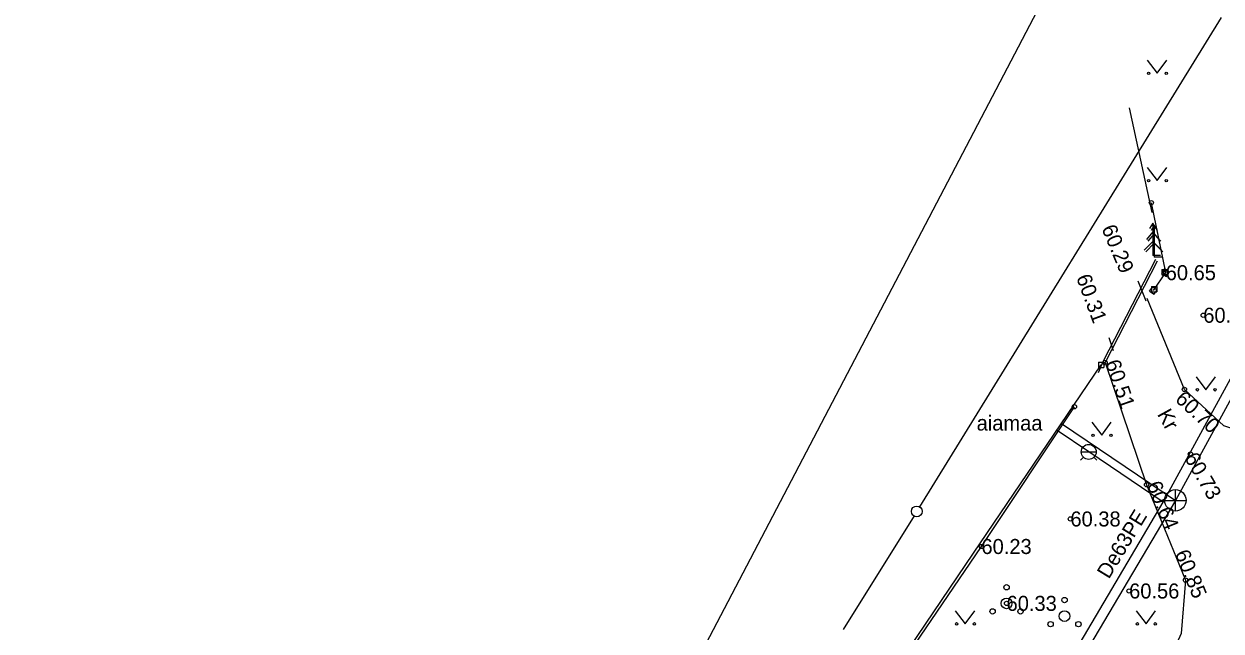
# Model space of a CAD drawing. Extents: x 643039 to 644433, y 6455517 to 6456148.
# Drawn here: x 643233 to 643288.8, y 6455846.8 to 6455875 of the extents above; entities that cross this region are included whole.
import ezdxf

# ---------------------------------------------------------------- set-up
doc = ezdxf.new("R2010")
doc.units = 0
for name, color, linetype in [('AED', 7, 'Continuous'), ('HALJASTUS', 7, 'Continuous'), ('KKAEV', 7, 'Continuous'), ('KORGUS', 7, 'Continuous'), ('KORGUS-EH2000', 7, 'Continuous'), ('KTRASS', 7, 'Continuous'), ('MOOTPIIR', 7, 'Continuous'), ('MPOHULIIN', 7, 'Continuous'), ('POST', 7, 'Continuous'), ('PUU', 7, 'Continuous'), ('SITRASS', 7, 'Continuous'), ('TEE', 7, 'Continuous'), ('VKAEV', 7, 'Continuous'), ('VTRASS', 7, 'Continuous')]:
    doc.layers.add(name, color=color, linetype=linetype)

msp = doc.modelspace()

# ---------------------------------------------------------------- linework, layer by layer
at = {"layer": 'AED'}
for p, q in [((643286.064, 6455863.427), (643286.205, 6455863.634)), ((643286.065, 6455863.615), (643286.065, 6455863.365)), ((643286.065, 6455863.615), (643286.315, 6455863.615)), ((643286.205, 6455863.634), (643286.412, 6455863.493)), ((643286.315, 6455863.615), (643286.315, 6455863.365)), ((643286.064, 6455863.427), (643286.271, 6455863.286)), ((643286.065, 6455863.365), (643286.315, 6455863.365)), ((643286.271, 6455863.286), (643286.412, 6455863.493)), ((643285.489, 6455862.594), (643285.63, 6455862.801)), ((643285.489, 6455862.594), (643285.696, 6455862.453)), ((643285.569, 6455862.811), (643285.569, 6455862.561)), ((643285.569, 6455862.811), (643285.819, 6455862.811)), ((643285.569, 6455862.561), (643285.819, 6455862.561)), ((643285.63, 6455862.801), (643285.837, 6455862.66)), ((643285.696, 6455862.453), (643285.837, 6455862.66)), ((643285.819, 6455862.811), (643285.819, 6455862.561)), ((643283.104, 6455859.292), (643283.104, 6455859.042)), ((643283.104, 6455859.292), (643283.354, 6455859.292)), ((643283.354, 6455859.292), (643283.354, 6455859.042)), ((643283.104, 6455859.042), (643283.354, 6455859.042))]:
    msp.add_line(p, q, dxfattribs=at)
for points in [[(643284.54, 6455871.146), (643285.593, 6455866.262)], [(643286.238, 6455863.46), (643285.568, 6455866.721)], [(643285.663, 6455862.627), (643286.238, 6455863.46)], [(643286.179, 6455863.539), (643286.19, 6455863.491)], [(643271.666, 6455842.091), (643277.277, 6455850.385), (643283.229, 6455859.168)], [(643270.884, 6455841.068), (643272.715, 6455843.463), (643277.644, 6455850.699), (643281.98, 6455857.214)]]:
    msp.add_lwpolyline(points, dxfattribs=at)
at = {"layer": 'HALJASTUS'}
for p, q in [((643285.374, 6455873.36), (643285.838, 6455872.753)), ((643285.838, 6455872.753), (643286.283, 6455873.36)), ((643285.374, 6455868.36), (643285.838, 6455867.753)), ((643285.838, 6455867.753), (643286.283, 6455868.36)), ((643287.652, 6455858.606), (643288.116, 6455858)), ((643288.116, 6455858), (643288.561, 6455858.606)), ((643282.791, 6455856.487), (643283.254, 6455855.881)), ((643283.254, 6455855.881), (643283.7, 6455856.487)), ((643276.422, 6455847.702), (643276.885, 6455847.095)), ((643276.885, 6455847.095), (643277.33, 6455847.702)), ((643284.857, 6455847.702), (643285.32, 6455847.095)), ((643285.32, 6455847.095), (643285.766, 6455847.702))]:
    msp.add_line(p, q, dxfattribs=at)
for centre in [(643285.437, 6455872.753), (643286.265, 6455872.753), (643285.437, 6455867.753), (643286.265, 6455867.753), (643287.715, 6455858), (643288.543, 6455858), (643282.853, 6455855.881), (643283.682, 6455855.881), (643276.484, 6455847.095), (643277.313, 6455847.095), (643284.919, 6455847.095), (643285.748, 6455847.095)]:
    msp.add_circle(centre, 0.055, dxfattribs=at)
at = {"layer": 'KKAEV'}
for p, q in [((643286.692, 6455852.35), (643286.692, 6455853.35)), ((643286.192, 6455852.85), (643287.192, 6455852.85))]:
    msp.add_line(p, q, dxfattribs=at)
msp.add_circle((643286.692, 6455852.85), 0.5, dxfattribs=at)
at = {"layer": 'KORGUS-EH2000'}
for centre in [(643285.568, 6455866.721), (643286.238, 6455863.46), (643287.991, 6455861.476), (643283.414, 6455859.27), (643287.112, 6455858.02), (643281.98, 6455857.214), (643287.393, 6455855.01), (643285.344, 6455853.578), (643281.794, 6455851.982), (643277.644, 6455850.699), (643287.161, 6455849.134), (643284.532, 6455848.626), (643278.815, 6455848.049)]:
    msp.add_circle(centre, 0.1, dxfattribs=at)
at = {"layer": 'KTRASS'}
for points in [[(643300.843, 6455878.768), (643286.692, 6455852.85)], [(643281.382, 6455856.431), (643286.692, 6455852.85)], [(643286.692, 6455852.85), (643269.59, 6455823.969)]]:
    msp.add_lwpolyline(points, dxfattribs=at)
at = {"layer": 'MOOTPIIR'}
msp.add_lwpolyline([(643254.027, 6455825.608), (643379.387, 6456064.904), (643388.594, 6456081.774), (643413.818, 6456111.231), (643590.418, 6456028.265), (643318.074, 6455814.482)], close=True, dxfattribs=at)
at = {"layer": 'MPOHULIIN'}
for points in [[(643288.819, 6455875.353), (643274.759, 6455852.548)], [(643274.498, 6455852.121), (643271.192, 6455846.824)]]:
    msp.add_lwpolyline(points, dxfattribs=at)
at = {"layer": 'POST'}
msp.add_circle((643274.628, 6455852.335), 0.25, dxfattribs=at)
at = {"layer": 'PUU'}
for p, q in [((643285.638, 6455865.361), (643285.338, 6455865.011)), ((643285.705, 6455865.277), (643285.405, 6455864.927)), ((643285.638, 6455865.761), (643285.488, 6455865.511)), ((643285.705, 6455865.677), (643285.555, 6455865.427)), ((643285.788, 6455865.511), (643285.638, 6455865.761)), ((643285.638, 6455865.761), (643285.638, 6455864.261)), ((643285.938, 6455865.011), (643285.638, 6455865.361)), ((643285.855, 6455865.427), (643285.705, 6455865.677)), ((643285.705, 6455865.677), (643285.705, 6455864.177)), ((643286.005, 6455864.927), (643285.705, 6455865.277)), ((643285.638, 6455864.911), (643285.238, 6455864.511)), ((643285.705, 6455864.827), (643285.305, 6455864.427)), ((643286.038, 6455864.511), (643285.638, 6455864.911)), ((643286.105, 6455864.427), (643285.705, 6455864.827)), ((643285.998, 6455864.261), (643285.638, 6455864.261)), ((643286.065, 6455864.177), (643285.705, 6455864.177))]:
    msp.add_line(p, q, dxfattribs=at)
for centre, radius in [((643278.815, 6455848.799), 0.125), ((643278.815, 6455848.049), 0.25), ((643281.519, 6455848.205), 0.125), ((643278.165, 6455847.674), 0.125), ((643279.465, 6455847.674), 0.125), ((643281.519, 6455847.455), 0.25), ((643280.869, 6455847.08), 0.125), ((643282.169, 6455847.08), 0.125)]:
    msp.add_circle(centre, radius, dxfattribs=at)
at = {"layer": 'SITRASS'}
for points in [[(643283.096, 6455858.814), (643283.32, 6455859.323), (643285.774, 6455864.084)], [(643285.841, 6455863.994), (643283.41, 6455859.28), (643283.391, 6455859.237)]]:
    msp.add_lwpolyline(points, dxfattribs=at)
at = {"layer": 'TEE'}
for points in [[(643297.592, 6455900.904), (643299.278, 6455894.037), (643300.997, 6455886.795), (643302.254, 6455879.388), (643302.595, 6455874.613), (643302.509, 6455872.256), (643301.725, 6455870.314), (643298.973, 6455865.118), (643295.375, 6455859.454), (643292.814, 6455856.479), (643291.03, 6455855.633), (643288.943, 6455856.322), (643287.112, 6455858.02), (643285.381, 6455862.25)], [(643284.94, 6455863.075), (643285.317, 6455862.151)], [(643283.579, 6455860.439), (643283.795, 6455859.827)], [(643283.414, 6455859.27), (643285.344, 6455853.578), (643287.161, 6455849.134), (643286.959, 6455846.648), (643286.055, 6455844.648), (643281.735, 6455837.77), (643276.949, 6455831.691), (643271.741, 6455825.321), (643265.944, 6455819.731), (643262.668, 6455817.044), (643260.857, 6455816.281), (643259.365, 6455816.182), (643258.486, 6455817.796), (643257.176, 6455821.021), (643255.924, 6455824.487), (643255.273, 6455827.644)]]:
    msp.add_lwpolyline(points, dxfattribs=at)
at = {"layer": 'VKAEV'}
for p, q in [((643282.399, 6455854.86), (643282.259, 6455854.72)), ((643282.296, 6455855.107), (643282.996, 6455855.107)), ((643282.893, 6455854.86), (643283.033, 6455854.72))]:
    msp.add_line(p, q, dxfattribs=at)
msp.add_circle((643282.646, 6455855.107), 0.35, dxfattribs=at)
at = {"layer": 'VTRASS'}
for points in [[(643073.708, 6455652.379), (643074.196, 6455652.658), (643086.602, 6455662.11), (643119.433, 6455691.252), (643149.682, 6455717.785), (643186.362, 6455750.248), (643216.739, 6455775.004), (643234.79, 6455792.063), (643260.597, 6455816.691), (643261.338, 6455817.344), (643265.747, 6455821.219), (643269.311, 6455824.308), (643286.123, 6455852.772), (643300.72, 6455879.492), (643339.057, 6455948.824)], [(643286.123, 6455852.772), (643282.646, 6455855.107), (643281.17, 6455856.098)]]:
    msp.add_lwpolyline(points, dxfattribs=at)

# ---------------------------------------------------------------- texts
at = {"layer": 'HALJASTUS'}
msp.add_text('aiamaa', height=0.7, dxfattribs=at).set_placement((643277.42, 6455856.103))
at = {"layer": 'KORGUS'}
for s, rotation, p in [('60.29', 292.7778, (643283.231, 6455865.524)), ('60.31', 290.3373, (643282.052, 6455863.24))]:
    msp.add_text(s, height=0.7, rotation=rotation, dxfattribs=at).set_placement(p)
at = {"layer": 'KORGUS-EH2000'}
for s, p in [('60.65', (643286.238, 6455863.11)), ('60.78', (643287.991, 6455861.126)), ('60.38', (643281.794, 6455851.632)), ('60.23', (643277.644, 6455850.349)), ('60.56', (643284.532, 6455848.276)), ('60.33', (643278.815, 6455847.699))]:
    msp.add_text(s, height=0.7, dxfattribs=at).set_placement(p)
for s, rotation, p in [('60.51', 288.7304, (643283.414, 6455859.27)), ('60.70', 317.1583, (643286.636, 6455857.507)), ('60.73', 300.1655, (643287.09, 6455854.834)), ('60.64', 292.238, (643285.344, 6455853.578)), ('60.85', 292.238, (643286.651, 6455850.381))]:
    msp.add_text(s, height=0.7, rotation=rotation, dxfattribs=at).set_placement(p)
at = {"layer": 'TEE'}
msp.add_text('Kr', height=0.7, rotation=298.8852, dxfattribs=at).set_placement((643285.825, 6455856.867))
at = {"layer": 'VTRASS'}
msp.add_text('De63PE', height=0.7, rotation=58.7131, dxfattribs=at).set_placement((643283.586, 6455849.15))

doc.saveas('drawing.dxf')
